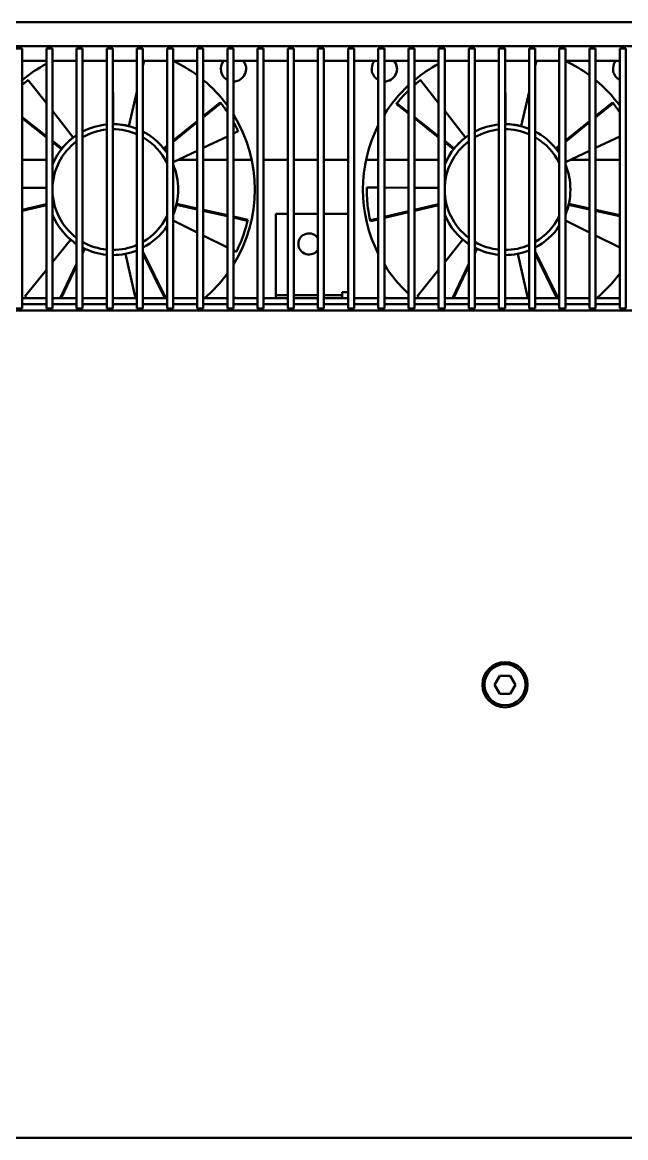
# Model space of a CAD drawing. Header units: millimetres. Extents: x 100 to 5488, y 100 to 4218.
# Drawn here: x 4578 to 4678, y 1914.2 to 2098.9 of the extents above; entities that cross this region are included whole.
import ezdxf

# ---------------------------------------------------------------- set-up
doc = ezdxf.new("R2010")
doc.units = ezdxf.units.MM
doc.header["$LTSCALE"] = 20
doc.layers.add('Visible (ANSI)', color=7, linetype='Continuous', lineweight=50)

msp = doc.modelspace()

# ---------------------------------------------------------------- linework, layer by layer
at = {"layer": 'Visible (ANSI)'}
for p, q in [((3932.002, 2098.881), (4884.002, 2098.881)), ((4883.702, 2094.931), (3932.302, 2094.931)), ((4578.002, 2094.562), (4577.002, 2094.562)), ((4578.002, 2094.562), (4578.002, 2094.556)), ((4578.002, 2094.556), (4578.002, 2088.969)), ((4582.002, 2094.556), (4582.002, 2094.562)), ((4583.002, 2094.562), (4582.002, 2094.562)), ((4582.002, 2088.969), (4582.002, 2094.556)), ((4583.002, 2094.562), (4583.002, 2094.556)), ((4583.002, 2094.556), (4583.002, 2088.969)), ((4587.002, 2094.556), (4587.002, 2094.562)), ((4588.002, 2094.562), (4587.002, 2094.562)), ((4587.002, 2088.969), (4587.002, 2094.556)), ((4588.002, 2094.562), (4588.002, 2094.556)), ((4588.002, 2094.556), (4588.002, 2088.969)), ((4592.002, 2094.556), (4592.002, 2094.562)), ((4593.002, 2094.562), (4592.002, 2094.562)), ((4592.002, 2088.969), (4592.002, 2094.556)), ((4593.002, 2094.562), (4593.002, 2094.556)), ((4593.002, 2094.556), (4593.002, 2088.969)), ((4597.002, 2094.556), (4597.002, 2094.562)), ((4598.002, 2094.562), (4597.002, 2094.562)), ((4597.002, 2088.969), (4597.002, 2094.556)), ((4598.002, 2094.562), (4598.002, 2094.556)), ((4598.002, 2094.556), (4598.002, 2088.969)), ((4602.002, 2094.556), (4602.002, 2094.562)), ((4603.002, 2094.562), (4602.002, 2094.562)), ((4602.002, 2088.969), (4602.002, 2094.556)), ((4603.002, 2094.562), (4603.002, 2094.556)), ((4603.002, 2094.556), (4603.002, 2088.969)), ((4607.002, 2094.556), (4607.002, 2094.562)), ((4608.002, 2094.562), (4607.002, 2094.562)), ((4607.002, 2088.969), (4607.002, 2094.556)), ((4608.002, 2094.562), (4608.002, 2094.556)), ((4608.002, 2094.556), (4608.002, 2088.969)), ((4612.002, 2094.556), (4612.002, 2094.562)), ((4613.002, 2094.562), (4612.002, 2094.562)), ((4612.002, 2088.969), (4612.002, 2094.556)), ((4613.002, 2094.562), (4613.002, 2094.556)), ((4613.002, 2094.556), (4613.002, 2088.969)), ((4617.002, 2094.556), (4617.002, 2094.562)), ((4618.002, 2094.562), (4617.002, 2094.562)), ((4617.002, 2088.969), (4617.002, 2094.556)), ((4618.002, 2094.562), (4618.002, 2094.556)), ((4618.002, 2094.556), (4618.002, 2088.969)), ((4622.002, 2094.556), (4622.002, 2094.562)), ((4623.002, 2094.562), (4622.002, 2094.562)), ((4622.002, 2088.969), (4622.002, 2094.556)), ((4623.002, 2094.562), (4623.002, 2094.556)), ((4623.002, 2094.556), (4623.002, 2088.969)), ((4627.002, 2094.556), (4627.002, 2094.562)), ((4628.002, 2094.562), (4627.002, 2094.562)), ((4627.002, 2088.969), (4627.002, 2094.556)), ((4628.002, 2094.562), (4628.002, 2094.556)), ((4628.002, 2094.556), (4628.002, 2088.969)), ((4632.002, 2094.556), (4632.002, 2094.562)), ((4633.002, 2094.562), (4632.002, 2094.562)), ((4632.002, 2088.969), (4632.002, 2094.556)), ((4633.002, 2094.562), (4633.002, 2094.556)), ((4633.002, 2094.556), (4633.002, 2088.969)), ((4637.002, 2094.556), (4637.002, 2094.562)), ((4638.002, 2094.562), (4637.002, 2094.562)), ((4637.002, 2088.969), (4637.002, 2094.556)), ((4638.002, 2094.562), (4638.002, 2094.556)), ((4638.002, 2094.556), (4638.002, 2088.969)), ((4642.002, 2094.556), (4642.002, 2094.562)), ((4643.002, 2094.562), (4642.002, 2094.562)), ((4642.002, 2088.969), (4642.002, 2094.556)), ((4643.002, 2094.562), (4643.002, 2094.556)), ((4643.002, 2094.556), (4643.002, 2088.969)), ((4647.002, 2094.556), (4647.002, 2094.562)), ((4648.002, 2094.562), (4647.002, 2094.562)), ((4647.002, 2088.969), (4647.002, 2094.556)), ((4648.002, 2094.562), (4648.002, 2094.556)), ((4648.002, 2094.556), (4648.002, 2088.969)), ((4652.002, 2094.556), (4652.002, 2094.562)), ((4653.002, 2094.562), (4652.002, 2094.562)), ((4652.002, 2088.969), (4652.002, 2094.556)), ((4653.002, 2094.562), (4653.002, 2094.556)), ((4653.002, 2094.556), (4653.002, 2088.969)), ((4657.002, 2094.556), (4657.002, 2094.562)), ((4658.002, 2094.562), (4657.002, 2094.562)), ((4657.002, 2088.969), (4657.002, 2094.556)), ((4658.002, 2094.562), (4658.002, 2094.556)), ((4658.002, 2094.556), (4658.002, 2088.969)), ((4662.002, 2094.556), (4662.002, 2094.562)), ((4663.002, 2094.562), (4662.002, 2094.562)), ((4662.002, 2088.969), (4662.002, 2094.556)), ((4663.002, 2094.562), (4663.002, 2094.556)), ((4663.002, 2094.556), (4663.002, 2088.969)), ((4667.002, 2094.556), (4667.002, 2094.562)), ((4668.002, 2094.562), (4667.002, 2094.562)), ((4667.002, 2088.969), (4667.002, 2094.556)), ((4668.002, 2094.562), (4668.002, 2094.556)), ((4668.002, 2094.556), (4668.002, 2088.969)), ((4672.002, 2094.556), (4672.002, 2094.562)), ((4673.002, 2094.562), (4672.002, 2094.562)), ((4672.002, 2088.969), (4672.002, 2094.556)), ((4673.002, 2094.562), (4673.002, 2094.556)), ((4673.002, 2094.556), (4673.002, 2088.969)), ((4677.002, 2094.556), (4677.002, 2094.562)), ((4678.002, 2094.562), (4677.002, 2094.562)), ((4677.002, 2088.969), (4677.002, 2094.556)), ((4678.002, 2094.562), (4678.002, 2094.556)), ((4678.002, 2094.556), (4678.002, 2088.969)), ((4578.002, 2092.486), (4582.002, 2092.486)), ((4583.002, 2092.486), (4587.002, 2092.486)), ((4588.002, 2092.486), (4592.002, 2092.486)), ((4593.002, 2092.486), (4597.002, 2092.486)), ((4593.083, 2082.015), (4593.008, 2092.486)), ((4598.199, 2092.486), (4598.002, 2091.646)), ((4598.002, 2092.486), (4602.002, 2092.486)), ((4603.002, 2092.486), (4607.002, 2092.486)), ((4608.002, 2092.486), (4612.002, 2092.486)), ((4613.002, 2092.486), (4617.002, 2092.486)), ((4618.002, 2092.486), (4622.002, 2092.486)), ((4623.002, 2092.486), (4627.002, 2092.486)), ((4628.002, 2092.486), (4632.002, 2092.486)), ((4633.002, 2092.486), (4637.002, 2092.486)), ((4638.002, 2092.486), (4642.002, 2092.486)), ((4643.002, 2092.486), (4647.002, 2092.486)), ((4648.002, 2092.486), (4652.002, 2092.486)), ((4653.002, 2092.486), (4657.002, 2092.486)), ((4658.002, 2092.486), (4662.002, 2092.486)), ((4658.083, 2082.015), (4658.008, 2092.486)), ((4663.199, 2092.486), (4663.002, 2091.646)), ((4663.002, 2092.486), (4667.002, 2092.486)), ((4668.002, 2092.486), (4672.002, 2092.486)), ((4673.002, 2092.486), (4677.002, 2092.486)), ((4578.002, 2051.716), (4578.002, 2088.969)), ((4578.748, 2089.126), (4578.757, 2089.133)), ((4578.749, 2089.126), (4578.757, 2089.133)), ((4578.982, 2089.31), (4582.002, 2085.477)), ((4582.002, 2088.969), (4582.002, 2051.716)), ((4583.002, 2051.716), (4583.002, 2088.969)), ((4587.002, 2088.969), (4587.002, 2051.716)), ((4588.002, 2051.716), (4588.002, 2088.969)), ((4592.002, 2088.969), (4592.002, 2051.716)), ((4593.002, 2051.716), (4593.002, 2088.969)), ((4597.002, 2088.969), (4597.002, 2051.716)), ((4598.002, 2051.716), (4598.002, 2088.969)), ((4602.002, 2088.969), (4602.002, 2051.716)), ((4603.002, 2051.716), (4603.002, 2088.969)), ((4607.002, 2088.969), (4607.002, 2051.716)), ((4608.002, 2051.716), (4608.002, 2088.969)), ((4612.002, 2088.969), (4612.002, 2051.716)), ((4613.002, 2051.716), (4613.002, 2088.969)), ((4617.002, 2088.969), (4617.002, 2051.716)), ((4618.002, 2051.716), (4618.002, 2088.969)), ((4622.002, 2088.969), (4622.002, 2051.716)), ((4623.002, 2051.716), (4623.002, 2088.969)), ((4627.002, 2088.969), (4627.002, 2051.716)), ((4628.002, 2051.716), (4628.002, 2088.969)), ((4632.002, 2088.969), (4632.002, 2051.716)), ((4633.002, 2051.716), (4633.002, 2088.969)), ((4637.002, 2088.969), (4637.002, 2051.716)), ((4638.002, 2051.716), (4638.002, 2088.969)), ((4642.002, 2088.969), (4642.002, 2051.716)), ((4643.002, 2051.716), (4643.002, 2088.969)), ((4643.748, 2089.126), (4643.757, 2089.133)), ((4643.749, 2089.126), (4643.757, 2089.133)), ((4643.982, 2089.31), (4647.002, 2085.477)), ((4647.002, 2088.969), (4647.002, 2051.716)), ((4648.002, 2051.716), (4648.002, 2088.969)), ((4652.002, 2088.969), (4652.002, 2051.716)), ((4653.002, 2051.716), (4653.002, 2088.969)), ((4657.002, 2088.969), (4657.002, 2051.716)), ((4658.002, 2051.716), (4658.002, 2088.969)), ((4662.002, 2088.969), (4662.002, 2051.716)), ((4663.002, 2051.716), (4663.002, 2088.969)), ((4667.002, 2088.969), (4667.002, 2051.716)), ((4668.002, 2051.716), (4668.002, 2088.969)), ((4672.002, 2088.969), (4672.002, 2051.716)), ((4673.002, 2051.716), (4673.002, 2088.969)), ((4677.002, 2088.969), (4677.002, 2051.716)), ((4678.002, 2051.716), (4678.002, 2088.969)), ((4597.002, 2087.37), (4595.672, 2081.682)), ((4662.002, 2087.37), (4660.672, 2081.682)), ((4610.809, 2085.606), (4608.002, 2083.333)), ((4608.002, 2083.129), (4610.909, 2085.483)), ((4610.909, 2085.483), (4610.809, 2085.606)), ((4640.088, 2085.473), (4639.99, 2085.349)), ((4639.99, 2085.349), (4642.002, 2083.766)), ((4642.002, 2083.968), (4640.088, 2085.473)), ((4675.809, 2085.606), (4673.002, 2083.333)), ((4673.002, 2083.129), (4675.909, 2085.483)), ((4675.909, 2085.483), (4675.809, 2085.606)), ((4583.002, 2084.208), (4586.461, 2079.819)), ((4648.002, 2084.208), (4651.461, 2079.819)), ((4582.002, 2080.035), (4578.002, 2083.181)), ((4578.002, 2082.98), (4582.002, 2079.833)), ((4593.002, 2082.014), (4593.083, 2082.015)), ((4607.002, 2082.523), (4603.002, 2079.282)), ((4603.002, 2079.078), (4607.002, 2082.319)), ((4647.002, 2080.035), (4643.002, 2083.181)), ((4643.002, 2082.98), (4647.002, 2079.833)), ((4658.002, 2082.014), (4658.083, 2082.015)), ((4672.002, 2082.523), (4668.002, 2079.282)), ((4668.002, 2079.078), (4672.002, 2082.319)), ((4612.002, 2079.987), (4608.002, 2078.085)), ((4613.787, 2080.836), (4613.002, 2080.463)), ((4613.659, 2081.106), (4613.665, 2081.095)), ((4613.66, 2081.104), (4613.665, 2081.095)), ((4677.002, 2079.987), (4673.002, 2078.085)), ((4584.586, 2078.003), (4583.002, 2079.248)), ((4583.002, 2079.047), (4584.488, 2077.878)), ((4584.488, 2077.878), (4584.586, 2078.003)), ((4602.002, 2078.472), (4601.42, 2078)), ((4601.42, 2078), (4601.52, 2077.877)), ((4601.52, 2077.877), (4602.002, 2078.268)), ((4649.586, 2078.003), (4648.002, 2079.248)), ((4648.002, 2079.047), (4649.488, 2077.878)), ((4649.488, 2077.878), (4649.586, 2078.003)), ((4667.002, 2078.472), (4666.42, 2078)), ((4666.42, 2078), (4666.52, 2077.877)), ((4666.52, 2077.877), (4667.002, 2078.268)), ((4578.002, 2076.102), (4582.002, 2076.102)), ((4583.002, 2076.102), (4583.351, 2076.102)), ((4607.002, 2077.609), (4603.002, 2075.706)), ((4603.834, 2076.102), (4607.002, 2076.102)), ((4608.002, 2076.102), (4612.002, 2076.102)), ((4613.002, 2076.102), (4616.024, 2076.102)), ((4618.002, 2076.102), (4622.002, 2076.102)), ((4623.002, 2076.102), (4627.002, 2076.102)), ((4628.002, 2076.102), (4632.002, 2076.102)), ((4634.981, 2076.102), (4637.002, 2076.102)), ((4638.002, 2076.102), (4642.002, 2076.102)), ((4643.002, 2076.102), (4647.002, 2076.102)), ((4648.002, 2076.102), (4648.351, 2076.102)), ((4672.002, 2077.609), (4668.002, 2075.706)), ((4668.834, 2076.102), (4672.002, 2076.102)), ((4673.002, 2076.102), (4677.002, 2076.102)), ((4578.002, 2071.484), (4582.002, 2071.459)), ((4635.085, 2071.237), (4635.085, 2071.248)), ((4635.085, 2071.236), (4635.085, 2071.247)), ((4635.087, 2071.534), (4637.002, 2071.522)), ((4638.002, 2071.516), (4642.002, 2071.49)), ((4643.002, 2071.484), (4647.002, 2071.459)), ((4582.002, 2068.761), (4578.002, 2067.822)), ((4603.575, 2068.82), (4603.541, 2068.665)), ((4603.541, 2068.665), (4607.002, 2067.892)), ((4607.002, 2068.054), (4603.575, 2068.82)), ((4647.002, 2068.761), (4643.002, 2067.822)), ((4668.575, 2068.82), (4668.541, 2068.665)), ((4668.541, 2068.665), (4672.002, 2067.892)), ((4672.002, 2068.054), (4668.575, 2068.82)), ((4578.002, 2067.659), (4582.002, 2068.598)), ((4612.002, 2066.938), (4608.002, 2067.831)), ((4608.002, 2067.669), (4612.002, 2066.776)), ((4620.002, 2067.181), (4620.002, 2054.181)), ((4620.002, 2067.181), (4622.002, 2067.181)), ((4623.002, 2067.181), (4627.002, 2067.181)), ((4628.002, 2067.181), (4632.002, 2067.181)), ((4642.002, 2067.587), (4638.002, 2066.648)), ((4638.002, 2066.485), (4642.002, 2067.425)), ((4643.002, 2067.659), (4647.002, 2068.598)), ((4677.002, 2066.938), (4673.002, 2067.831)), ((4673.002, 2067.669), (4677.002, 2066.776)), ((4607.002, 2064.071), (4603.002, 2066.036)), ((4615.368, 2066.186), (4613.002, 2066.715)), ((4613.002, 2066.552), (4615.334, 2066.032)), ((4615.334, 2066.032), (4615.368, 2066.186)), ((4637.002, 2066.413), (4635.656, 2066.097)), ((4635.656, 2066.097), (4635.692, 2065.943)), ((4635.692, 2065.943), (4637.002, 2066.251)), ((4672.002, 2064.071), (4668.002, 2066.036)), ((4612.002, 2061.615), (4608.002, 2063.58)), ((4677.002, 2061.615), (4673.002, 2063.58)), ((4583.002, 2059.147), (4586.028, 2062.888)), ((4588.215, 2061.462), (4588.002, 2061.014)), ((4588.002, 2060.645), (4588.358, 2061.394)), ((4588.358, 2061.394), (4588.215, 2061.462)), ((4648.002, 2059.147), (4651.028, 2062.888)), ((4653.215, 2061.462), (4653.002, 2061.014)), ((4653.002, 2060.645), (4653.358, 2061.394)), ((4653.358, 2061.394), (4653.215, 2061.462)), ((4596.759, 2053.181), (4595.132, 2060.559)), ((4601.786, 2053.181), (4598.002, 2060.935)), ((4598.002, 2060.574), (4601.61, 2053.181)), ((4613.48, 2060.889), (4613.002, 2061.124)), ((4613.611, 2061.156), (4613.606, 2061.146)), ((4613.612, 2061.157), (4613.607, 2061.146)), ((4661.759, 2053.181), (4660.132, 2060.559)), ((4666.786, 2053.181), (4663.002, 2060.935)), ((4663.002, 2060.574), (4666.61, 2053.181)), ((4578.43, 2053.493), (4582.002, 2057.91)), ((4587.002, 2058.907), (4584.285, 2053.181)), ((4584.46, 2053.181), (4587.002, 2058.538)), ((4643.43, 2053.493), (4647.002, 2057.91)), ((4652.002, 2058.907), (4649.285, 2053.181)), ((4649.46, 2053.181), (4652.002, 2058.538)), ((4620.002, 2054.181), (4620.002, 2053.681)), ((4631.002, 2054.181), (4631.002, 2053.681)), ((4631.002, 2054.181), (4632.002, 2054.181)), ((4578.002, 2053.181), (4582.002, 2053.181)), ((4578.002, 2052.181), (4582.002, 2052.181)), ((4578.661, 2053.305), (4578.652, 2053.312)), ((4578.662, 2053.305), (4578.653, 2053.312)), ((4583.002, 2053.181), (4587.002, 2053.181)), ((4583.002, 2052.181), (4587.002, 2052.181)), ((4588.002, 2053.181), (4592.002, 2053.181)), ((4588.002, 2052.181), (4592.002, 2052.181)), ((4593.002, 2053.181), (4597.002, 2053.181)), ((4593.002, 2052.181), (4597.002, 2052.181)), ((4598.002, 2053.181), (4602.002, 2053.181)), ((4598.002, 2052.181), (4602.002, 2052.181)), ((4603.002, 2053.181), (4607.002, 2053.181)), ((4603.002, 2052.181), (4607.002, 2052.181)), ((4608.002, 2053.181), (4612.002, 2053.181)), ((4608.002, 2052.181), (4612.002, 2052.181)), ((4613.002, 2053.181), (4617.002, 2053.181)), ((4613.002, 2052.181), (4617.002, 2052.181)), ((4618.002, 2053.181), (4622.002, 2053.181)), ((4618.002, 2052.181), (4622.002, 2052.181)), ((4620.002, 2053.681), (4620.002, 2053.181)), ((4620.002, 2053.681), (4622.002, 2053.681)), ((4623.002, 2053.681), (4627.002, 2053.681)), ((4623.002, 2053.181), (4627.002, 2053.181)), ((4623.002, 2052.181), (4627.002, 2052.181)), ((4628.002, 2053.681), (4631.002, 2053.681)), ((4628.002, 2053.181), (4632.002, 2053.181)), ((4628.002, 2052.181), (4632.002, 2052.181)), ((4631.002, 2053.681), (4631.002, 2053.181)), ((4633.002, 2053.181), (4637.002, 2053.181)), ((4633.002, 2052.181), (4637.002, 2052.181)), ((4638.002, 2053.181), (4642.002, 2053.181)), ((4638.002, 2052.181), (4642.002, 2052.181)), ((4643.002, 2053.181), (4647.002, 2053.181)), ((4643.002, 2052.181), (4647.002, 2052.181)), ((4643.661, 2053.305), (4643.652, 2053.312)), ((4643.662, 2053.305), (4643.653, 2053.312)), ((4648.002, 2053.181), (4652.002, 2053.181)), ((4648.002, 2052.181), (4652.002, 2052.181)), ((4653.002, 2053.181), (4657.002, 2053.181)), ((4653.002, 2052.181), (4657.002, 2052.181)), ((4658.002, 2053.181), (4662.002, 2053.181)), ((4658.002, 2052.181), (4662.002, 2052.181)), ((4663.002, 2053.181), (4667.002, 2053.181)), ((4663.002, 2052.181), (4667.002, 2052.181)), ((4668.002, 2053.181), (4672.002, 2053.181)), ((4668.002, 2052.181), (4672.002, 2052.181)), ((4673.002, 2053.181), (4677.002, 2053.181)), ((4673.002, 2052.181), (4677.002, 2052.181)), ((4736.656, 2051.181), (4574.349, 2051.181)), ((4578.002, 2051.481), (4577.002, 2051.481)), ((4578.002, 2051.716), (4578.002, 2051.481)), ((4582.002, 2051.481), (4582.002, 2051.716)), ((4583.002, 2051.481), (4582.002, 2051.481)), ((4583.002, 2051.716), (4583.002, 2051.481)), ((4587.002, 2051.481), (4587.002, 2051.716)), ((4588.002, 2051.481), (4587.002, 2051.481)), ((4588.002, 2051.716), (4588.002, 2051.481)), ((4592.002, 2051.481), (4592.002, 2051.716)), ((4593.002, 2051.481), (4592.002, 2051.481)), ((4593.002, 2051.716), (4593.002, 2051.481)), ((4597.002, 2051.481), (4597.002, 2051.716)), ((4598.002, 2051.481), (4597.002, 2051.481)), ((4598.002, 2051.716), (4598.002, 2051.481)), ((4602.002, 2051.481), (4602.002, 2051.716)), ((4603.002, 2051.481), (4602.002, 2051.481)), ((4603.002, 2051.716), (4603.002, 2051.481)), ((4607.002, 2051.481), (4607.002, 2051.716)), ((4608.002, 2051.481), (4607.002, 2051.481)), ((4608.002, 2051.716), (4608.002, 2051.481)), ((4612.002, 2051.481), (4612.002, 2051.716)), ((4613.002, 2051.481), (4612.002, 2051.481)), ((4613.002, 2051.716), (4613.002, 2051.481)), ((4617.002, 2051.481), (4617.002, 2051.716)), ((4618.002, 2051.481), (4617.002, 2051.481)), ((4618.002, 2051.716), (4618.002, 2051.481)), ((4622.002, 2051.481), (4622.002, 2051.716)), ((4623.002, 2051.481), (4622.002, 2051.481)), ((4623.002, 2051.716), (4623.002, 2051.481)), ((4627.002, 2051.481), (4627.002, 2051.716)), ((4628.002, 2051.481), (4627.002, 2051.481)), ((4628.002, 2051.716), (4628.002, 2051.481)), ((4632.002, 2051.481), (4632.002, 2051.716)), ((4633.002, 2051.481), (4632.002, 2051.481)), ((4633.002, 2051.716), (4633.002, 2051.481)), ((4637.002, 2051.481), (4637.002, 2051.716)), ((4638.002, 2051.481), (4637.002, 2051.481)), ((4638.002, 2051.716), (4638.002, 2051.481)), ((4642.002, 2051.481), (4642.002, 2051.716)), ((4643.002, 2051.481), (4642.002, 2051.481)), ((4643.002, 2051.716), (4643.002, 2051.481)), ((4647.002, 2051.481), (4647.002, 2051.716)), ((4648.002, 2051.481), (4647.002, 2051.481)), ((4648.002, 2051.716), (4648.002, 2051.481)), ((4652.002, 2051.481), (4652.002, 2051.716)), ((4653.002, 2051.481), (4652.002, 2051.481)), ((4653.002, 2051.716), (4653.002, 2051.481)), ((4657.002, 2051.481), (4657.002, 2051.716)), ((4658.002, 2051.481), (4657.002, 2051.481)), ((4658.002, 2051.716), (4658.002, 2051.481)), ((4662.002, 2051.481), (4662.002, 2051.716)), ((4663.002, 2051.481), (4662.002, 2051.481)), ((4663.002, 2051.716), (4663.002, 2051.481)), ((4667.002, 2051.481), (4667.002, 2051.716)), ((4668.002, 2051.481), (4667.002, 2051.481)), ((4668.002, 2051.716), (4668.002, 2051.481)), ((4672.002, 2051.481), (4672.002, 2051.716)), ((4673.002, 2051.481), (4672.002, 2051.481)), ((4673.002, 2051.716), (4673.002, 2051.481)), ((4677.002, 2051.481), (4677.002, 2051.716)), ((4678.002, 2051.481), (4677.002, 2051.481)), ((4678.002, 2051.716), (4678.002, 2051.481)), ((4657.136, 1990.681), (4656.27, 1989.181)), ((4657.136, 1990.681), (4658.869, 1990.681)), ((4659.735, 1989.181), (4658.869, 1990.681)), ((4656.27, 1989.181), (4657.136, 1987.681)), ((4658.869, 1987.681), (4657.136, 1987.681)), ((4658.869, 1987.681), (4659.735, 1989.181)), ((4884.002, 1914.181), (3932.002, 1914.181))]:
    msp.add_line(p, q, dxfattribs=at)
for radius in [3.75, 3.4]:
    msp.add_circle((4658.002, 1989.181), radius, dxfattribs=at)
for centre, radius, start, end in [((4593.002, 2071.181), 23.542, 117.85637, 129.58098), ((4593.002, 2071.181), 23.542, 53.50945, 64.82366), ((4613.002, 2091.181), 2.1, 141.56992, 241.56311), ((4613.002, 2091.181), 2.1, 270, 38.43008), ((4638.002, 2091.181), 2.1, 141.56992, 241.56311), ((4638.002, 2091.181), 2.1, 270, 38.43008), ((4658.002, 2071.181), 23.542, 117.85637, 129.58098), ((4658.002, 2071.181), 23.542, 53.50945, 64.82366), ((4678.002, 2091.181), 2.1, 141.56992, 241.56311), ((4593.002, 2071.181), 23.542, 36.18842, 50.41902), ((4658.002, 2071.181), 23.542, 36.18842, 50.41902), ((4658.002, 2071.181), 23.542, 132.81599, 148.16358), ((4593.002, 2071.181), 23.542, 328.16358, 31.83642), ((4593.002, 2071.181), 10.833, 95.29638, 117.48643), ((4593.002, 2071.181), 10.833, 68.33182, 90), ((4658.002, 2071.181), 23.542, 153.13014, 206.86986), ((4658.002, 2071.181), 10.833, 95.29638, 117.48643), ((4658.002, 2071.181), 10.833, 68.33182, 90), ((4593.002, 2071.181), 10.833, 123.63128, 157.38014), ((4593.002, 2071.181), 10, 95.73917, 120), ((4593.002, 2071.181), 10, 66.42182, 90), ((4593.002, 2071.181), 10.833, 39.01182, 62.51357), ((4593.002, 2071.181), 10, 25.84193, 60), ((4658.002, 2071.181), 10.833, 123.63128, 157.38014), ((4658.002, 2071.181), 10, 95.73917, 120), ((4658.002, 2071.181), 10, 66.42182, 90), ((4658.002, 2071.181), 10.833, 39.01182, 62.51357), ((4658.002, 2071.181), 10, 25.84193, 60), ((4593.002, 2071.181), 10, 126.8699, 233.1301), ((4658.002, 2071.181), 10, 126.8699, 233.1301), ((4593.002, 2071.181), 10.833, 33.82216, 37.56756), ((4658.002, 2071.181), 10.833, 33.82216, 37.56756), ((4593.002, 2071.181), 10.833, 337.38014, 22.61986), ((4658.002, 2071.181), 10.833, 337.38014, 22.61986), ((4593.002, 2071.181), 10.833, 202.61986, 236.36872), ((4593.002, 2071.181), 10, 300, 334.15807), ((4658.002, 2071.181), 10.833, 202.61986, 236.36872), ((4658.002, 2071.181), 10, 300, 334.15807), ((4593.002, 2071.181), 10.833, 297.48643, 326.17784), ((4658.002, 2071.181), 10.833, 297.48643, 326.17784), ((4625.502, 2062.181), 1.75, 31.00272, 328.99728), ((4593.002, 2071.181), 10, 240, 264.26083), ((4593.002, 2071.181), 10.833, 242.51357, 264.70362), ((4593.002, 2071.181), 10, 270, 293.57818), ((4658.002, 2071.181), 10, 240, 264.26083), ((4658.002, 2071.181), 10.833, 242.51357, 264.70362), ((4658.002, 2071.181), 10, 270, 293.57818), ((4593.002, 2071.181), 10.833, 270, 291.66818), ((4658.002, 2071.181), 10.833, 270, 291.66818), ((4658.002, 2071.181), 23.542, 211.83642, 227.18401), ((4593.002, 2071.181), 23.542, 310.12842, 323.81158), ((4658.002, 2071.181), 23.542, 310.12842, 323.81158), ((4613.002, 2051.181), 2.1, 72.24721, 90), ((4638.002, 2051.181), 2.1, 72.24721, 90)]:
    msp.add_arc(centre, radius, start, end, dxfattribs=at)
for points, knots in [([(4578.003, 2088.507), (4578.113, 2088.603), (4578.219, 2088.693), (4578.64, 2089.044), (4578.801, 2089.168), (4578.948, 2089.283), (4578.982, 2089.31), (4578.982, 2089.31)], [-0.5323172, -0.5323172, -0.5323172, -0.5323172, -0.47794451, -0.47794451, -0.30056726, -0.30056726, -0.16478553, -0.16478553, -0.16478553, -0.16478553]), ([(4643.003, 2088.507), (4643.113, 2088.603), (4643.219, 2088.693), (4643.64, 2089.044), (4643.801, 2089.168), (4643.948, 2089.283), (4643.982, 2089.31), (4643.982, 2089.31)], [-0.5323172, -0.5323172, -0.5323172, -0.5323172, -0.47794451, -0.47794451, -0.30056726, -0.30056726, -0.16478553, -0.16478553, -0.16478553, -0.16478553]), ([(4640.088, 2085.473), (4640.78, 2086.34), (4641.421, 2087.019), (4641.979, 2087.566), (4641.991, 2087.577), (4642.002, 2087.588)], [-0.94679546, -0.94679546, -0.94679546, -0.94679546, -0.69262529, -0.69262529, -0.68726312, -0.68726312, -0.68726312, -0.68726312]), ([(4593.083, 2082.015), (4594.061, 2082.008), (4594.878, 2081.862), (4595.497, 2081.726), (4595.644, 2081.689), (4595.672, 2081.682), (4595.673, 2081.682), (4595.672, 2081.682)], [0.000001, 0.000001, 0.000001, 0.000001, 0.45138784, 0.45138784, 0.63060351, 0.63060351, 0.65159155, 0.65159155, 0.65159155, 0.65159155]), ([(4594.901, 2081.847), (4594.901, 2081.847), (4594.901, 2081.847), (4594.901, 2081.847), (4594.901, 2081.847), (4594.901, 2081.847), (4594.9, 2081.847), (4594.9, 2081.847), (4594.9, 2081.847), (4594.897, 2081.847), (4594.894, 2081.848), (4594.86, 2081.854), (4594.828, 2081.859), (4594.737, 2081.874), (4594.679, 2081.884), (4594.613, 2081.894)], [0, 0, 0, 0, 0.000021658, 0.000021658, 0.000064974, 0.000064974, 0.000151607, 0.000151607, 0.000324872, 0.000324872, 0.002477651, 0.002477651, 0.025444006, 0.025444006, 0.065753445, 0.065753445, 0.065753445, 0.065753445]), ([(4595.465, 2081.731), (4595.465, 2081.731), (4595.465, 2081.731), (4595.488, 2081.725), (4595.425, 2081.742), (4595.225, 2081.784)], [-0.20722124, -0.20722124, -0.20722124, -0.20722124, -0.20592978, -0.20592978, -0.000001, -0.000001, -0.000001, -0.000001]), ([(4595.47, 2081.729), (4595.47, 2081.729), (4595.469, 2081.73), (4595.46, 2081.732), (4595.44, 2081.736), (4595.407, 2081.744), (4595.401, 2081.745), (4595.393, 2081.747), (4595.39, 2081.748), (4595.388, 2081.748), (4595.387, 2081.748), (4595.387, 2081.749), (4595.387, 2081.749), (4595.387, 2081.749)], [0.011185484, 0.011185484, 0.011185484, 0.011185484, 0.020935304, 0.020935304, 0.057571047, 0.057571047, 0.066690136, 0.066690136, 0.070109678, 0.070109678, 0.070750841, 0.070750841, 0.070780896, 0.070780896, 0.070780896, 0.070780896]), ([(4595.672, 2081.682), (4595.648, 2081.688), (4595.623, 2081.694), (4595.588, 2081.702), (4595.575, 2081.705), (4595.554, 2081.71), (4595.544, 2081.712), (4595.527, 2081.716), (4595.52, 2081.718), (4595.502, 2081.722), (4595.492, 2081.724), (4595.476, 2081.728), (4595.469, 2081.73), (4595.46, 2081.732), (4595.457, 2081.732), (4595.454, 2081.733), (4595.454, 2081.733), (4595.454, 2081.733), (4595.454, 2081.733), (4595.453, 2081.733), (4595.453, 2081.733), (4595.453, 2081.733)], [0, 0, 0, 0, 0.007706798, 0.007706798, 0.012223609, 0.012223609, 0.017125714, 0.017125714, 0.0226313, 0.0226313, 0.033575368, 0.033575368, 0.041769648, 0.041769648, 0.044842497, 0.044842497, 0.045130576, 0.045130576, 0.045346635, 0.045346635, 0.045358599, 0.045358599, 0.045358599, 0.045358599]), ([(4613.003, 2082.371), (4613.282, 2081.872), (4613.441, 2081.551), (4613.657, 2081.113), (4613.73, 2080.957), (4613.78, 2080.852), (4613.787, 2080.836), (4613.787, 2080.836)], [-0.73509512, -0.73509512, -0.73509512, -0.73509512, -0.51533377, -0.51533377, -0.28246317, -0.28246317, -0.1835826, -0.1835826, -0.1835826, -0.1835826]), ([(4658.083, 2082.015), (4659.061, 2082.008), (4659.878, 2081.862), (4660.497, 2081.726), (4660.644, 2081.689), (4660.672, 2081.682), (4660.673, 2081.682), (4660.672, 2081.682)], [0.000001, 0.000001, 0.000001, 0.000001, 0.45138784, 0.45138784, 0.63060351, 0.63060351, 0.65159155, 0.65159155, 0.65159155, 0.65159155]), ([(4659.901, 2081.847), (4659.901, 2081.847), (4659.901, 2081.847), (4659.901, 2081.847), (4659.901, 2081.847), (4659.901, 2081.847), (4659.9, 2081.847), (4659.9, 2081.847), (4659.9, 2081.847), (4659.897, 2081.847), (4659.894, 2081.848), (4659.86, 2081.854), (4659.828, 2081.859), (4659.737, 2081.874), (4659.679, 2081.884), (4659.613, 2081.894)], [0, 0, 0, 0, 0.000021658, 0.000021658, 0.000064974, 0.000064974, 0.000151607, 0.000151607, 0.000324872, 0.000324872, 0.002477651, 0.002477651, 0.025444006, 0.025444006, 0.065753445, 0.065753445, 0.065753445, 0.065753445]), ([(4660.465, 2081.731), (4660.465, 2081.731), (4660.465, 2081.731), (4660.488, 2081.725), (4660.425, 2081.742), (4660.225, 2081.784)], [-0.20722124, -0.20722124, -0.20722124, -0.20722124, -0.20592978, -0.20592978, -0.000001, -0.000001, -0.000001, -0.000001]), ([(4660.47, 2081.729), (4660.47, 2081.729), (4660.469, 2081.73), (4660.46, 2081.732), (4660.44, 2081.736), (4660.407, 2081.744), (4660.401, 2081.745), (4660.393, 2081.747), (4660.39, 2081.748), (4660.388, 2081.748), (4660.387, 2081.748), (4660.387, 2081.749), (4660.387, 2081.749), (4660.387, 2081.749)], [0.011185484, 0.011185484, 0.011185484, 0.011185484, 0.020935304, 0.020935304, 0.057571047, 0.057571047, 0.066690136, 0.066690136, 0.070109678, 0.070109678, 0.070750841, 0.070750841, 0.070780896, 0.070780896, 0.070780896, 0.070780896]), ([(4660.672, 2081.682), (4660.648, 2081.688), (4660.623, 2081.694), (4660.588, 2081.702), (4660.575, 2081.705), (4660.554, 2081.71), (4660.544, 2081.712), (4660.527, 2081.716), (4660.52, 2081.718), (4660.502, 2081.722), (4660.492, 2081.724), (4660.476, 2081.728), (4660.469, 2081.73), (4660.46, 2081.732), (4660.457, 2081.732), (4660.454, 2081.733), (4660.454, 2081.733), (4660.454, 2081.733), (4660.454, 2081.733), (4660.453, 2081.733), (4660.453, 2081.733), (4660.453, 2081.733)], [0, 0, 0, 0, 0.007706798, 0.007706798, 0.012223609, 0.012223609, 0.017125714, 0.017125714, 0.0226313, 0.0226313, 0.033575368, 0.033575368, 0.041769648, 0.041769648, 0.044842497, 0.044842497, 0.045130576, 0.045130576, 0.045346635, 0.045346635, 0.045358599, 0.045358599, 0.045358599, 0.045358599]), ([(4584.586, 2078.003), (4584.933, 2078.432), (4585.29, 2078.803), (4585.916, 2079.388), (4586.137, 2079.565), (4586.364, 2079.745), (4586.461, 2079.819), (4586.461, 2079.819), (4586.461, 2079.819), (4586.461, 2079.819)], [0.000001, 0.000001, 0.000001, 0.000001, 0.25482891, 0.25482891, 0.50678915, 0.50678915, 0.67512864, 0.67512864, 0.67891933, 0.67891933, 0.67891933, 0.67891933]), ([(4586.461, 2079.819), (4586.441, 2079.803), (4586.421, 2079.788), (4586.393, 2079.765), (4586.383, 2079.757), (4586.365, 2079.743), (4586.358, 2079.737), (4586.344, 2079.727), (4586.339, 2079.722), (4586.324, 2079.711), (4586.316, 2079.704), (4586.303, 2079.694), (4586.297, 2079.69), (4586.29, 2079.684), (4586.288, 2079.682), (4586.285, 2079.68), (4586.285, 2079.68), (4586.285, 2079.68), (4586.285, 2079.68), (4586.285, 2079.68), (4586.285, 2079.68), (4586.285, 2079.68)], [0, 0, 0, 0, 0.007706797, 0.007706797, 0.012223609, 0.012223609, 0.017125714, 0.017125714, 0.022631299, 0.022631299, 0.033575367, 0.033575367, 0.041769647, 0.041769647, 0.044842495, 0.044842495, 0.045130574, 0.045130574, 0.045346633, 0.045346633, 0.045358597, 0.045358597, 0.045358597, 0.045358597]), ([(4649.586, 2078.003), (4649.933, 2078.432), (4650.29, 2078.803), (4650.916, 2079.388), (4651.137, 2079.565), (4651.364, 2079.745), (4651.461, 2079.819), (4651.461, 2079.819), (4651.461, 2079.819), (4651.461, 2079.819)], [0.000001, 0.000001, 0.000001, 0.000001, 0.25482891, 0.25482891, 0.50678915, 0.50678915, 0.67512864, 0.67512864, 0.67891933, 0.67891933, 0.67891933, 0.67891933]), ([(4651.461, 2079.819), (4651.441, 2079.803), (4651.421, 2079.788), (4651.393, 2079.765), (4651.383, 2079.757), (4651.365, 2079.743), (4651.358, 2079.737), (4651.344, 2079.727), (4651.339, 2079.722), (4651.324, 2079.711), (4651.316, 2079.704), (4651.303, 2079.694), (4651.297, 2079.69), (4651.29, 2079.684), (4651.288, 2079.682), (4651.285, 2079.68), (4651.285, 2079.68), (4651.285, 2079.68), (4651.285, 2079.68), (4651.285, 2079.68), (4651.285, 2079.68), (4651.285, 2079.68)], [0, 0, 0, 0, 0.007706797, 0.007706797, 0.012223609, 0.012223609, 0.017125714, 0.017125714, 0.022631299, 0.022631299, 0.033575367, 0.033575367, 0.041769647, 0.041769647, 0.044842495, 0.044842495, 0.045130574, 0.045130574, 0.045346633, 0.045346633, 0.045358597, 0.045358597, 0.045358597, 0.045358597]), ([(4586.285, 2079.68), (4586.289, 2079.683), (4586.297, 2079.689), (4586.298, 2079.69), (4586.298, 2079.69), (4586.298, 2079.69)], [0, 0, 0, 0, 0.073079111, 0.073079111, 0.074042246, 0.074042246, 0.074042246, 0.074042246]), ([(4601.59, 2077.786), (4601.562, 2077.822), (4601.535, 2077.857), (4601.478, 2077.928), (4601.449, 2077.964), (4601.42, 2078)], [-0.027260923, -0.027260923, -0.027260923, -0.027260923, -0.013841096, -0.013841096, -0.000001, -0.000001, -0.000001, -0.000001]), ([(4601.52, 2077.877), (4601.532, 2077.862), (4601.543, 2077.847), (4601.567, 2077.817), (4601.578, 2077.802), (4601.59, 2077.786)], [0.000009544, 0.000009544, 0.000009544, 0.000009544, 0.008790095, 0.008790095, 0.017727069, 0.017727069, 0.017727069, 0.017727069]), ([(4651.285, 2079.68), (4651.289, 2079.683), (4651.297, 2079.689), (4651.298, 2079.69), (4651.298, 2079.69), (4651.298, 2079.69)], [0, 0, 0, 0, 0.073079111, 0.073079111, 0.074042246, 0.074042246, 0.074042246, 0.074042246]), ([(4666.59, 2077.786), (4666.562, 2077.822), (4666.535, 2077.857), (4666.478, 2077.928), (4666.449, 2077.964), (4666.42, 2078)], [-0.027260923, -0.027260923, -0.027260923, -0.027260923, -0.013841096, -0.013841096, -0.000001, -0.000001, -0.000001, -0.000001]), ([(4666.52, 2077.877), (4666.532, 2077.862), (4666.543, 2077.847), (4666.567, 2077.817), (4666.578, 2077.802), (4666.59, 2077.786)], [0.000009544, 0.000009544, 0.000009544, 0.000009544, 0.008790095, 0.008790095, 0.017727069, 0.017727069, 0.017727069, 0.017727069]), ([(4635.656, 2066.097), (4635.414, 2067.163), (4635.284, 2068.072), (4635.141, 2069.462), (4635.104, 2070.122), (4635.081, 2071.089), (4635.085, 2071.292), (4635.087, 2071.486), (4635.087, 2071.534), (4635.087, 2071.534)], [-0.87486875, -0.87486875, -0.87486875, -0.87486875, -0.65677022, -0.65677022, -0.47108116, -0.47108116, -0.30449323, -0.30449323, -0.16328022, -0.16328022, -0.16328022, -0.16328022]), ([(4603.541, 2068.665), (4603.413, 2068.128), (4603.251, 2067.639), (4603.062, 2067.156), (4603.032, 2067.08), (4603.003, 2067.01)], [0.000001, 0.000001, 0.000001, 0.000001, 0.25497143, 0.25497143, 0.30686024, 0.30686024, 0.30686024, 0.30686024]), ([(4668.541, 2068.665), (4668.413, 2068.128), (4668.251, 2067.639), (4668.062, 2067.156), (4668.032, 2067.08), (4668.003, 2067.01)], [0.000001, 0.000001, 0.000001, 0.000001, 0.25497143, 0.25497143, 0.30686024, 0.30686024, 0.30686024, 0.30686024]), ([(4615.334, 2066.032), (4615.086, 2064.958), (4614.804, 2064.076), (4614.325, 2062.755), (4614.069, 2062.142), (4613.668, 2061.262), (4613.58, 2061.093), (4613.5, 2060.93), (4613.48, 2060.889), (4613.48, 2060.889)], [-0.84200199, -0.84200199, -0.84200199, -0.84200199, -0.63531392, -0.63531392, -0.46010232, -0.46010232, -0.30242327, -0.30242327, -0.16409281, -0.16409281, -0.16409281, -0.16409281]), ([(4587.002, 2062.159), (4586.975, 2062.177), (4586.948, 2062.195), (4586.569, 2062.452), (4586.348, 2062.629), (4586.121, 2062.81), (4586.028, 2062.888), (4586.028, 2062.888), (4586.028, 2062.888), (4586.028, 2062.888)], [0.2360128, 0.2360128, 0.2360128, 0.2360128, 0.25486098, 0.25486098, 0.50685666, 0.50685666, 0.67513336, 0.67513336, 0.67889837, 0.67889837, 0.67889837, 0.67889837]), ([(4586.028, 2062.888), (4586.048, 2062.872), (4586.068, 2062.856), (4586.096, 2062.834), (4586.106, 2062.826), (4586.123, 2062.812), (4586.131, 2062.805), (4586.144, 2062.795), (4586.15, 2062.79), (4586.164, 2062.778), (4586.172, 2062.772), (4586.185, 2062.762), (4586.19, 2062.757), (4586.198, 2062.751), (4586.2, 2062.749), (4586.202, 2062.748), (4586.203, 2062.747), (4586.203, 2062.747), (4586.203, 2062.747), (4586.203, 2062.747), (4586.203, 2062.747), (4586.203, 2062.747)], [0, 0, 0, 0, 0.007706797, 0.007706797, 0.012223609, 0.012223609, 0.017125714, 0.017125714, 0.022631299, 0.022631299, 0.033575367, 0.033575367, 0.041769647, 0.041769647, 0.044842495, 0.044842495, 0.045130574, 0.045130574, 0.045346633, 0.045346633, 0.045358597, 0.045358597, 0.045358597, 0.045358597]), ([(4586.203, 2062.747), (4586.199, 2062.751), (4586.191, 2062.757), (4586.19, 2062.758), (4586.19, 2062.758), (4586.19, 2062.758)], [0, 0, 0, 0, 0.073079111, 0.073079111, 0.074042245, 0.074042245, 0.074042245, 0.074042245]), ([(4652.002, 2062.159), (4651.975, 2062.177), (4651.948, 2062.195), (4651.569, 2062.452), (4651.348, 2062.629), (4651.121, 2062.81), (4651.028, 2062.888), (4651.028, 2062.888), (4651.028, 2062.888), (4651.028, 2062.888)], [0.2360128, 0.2360128, 0.2360128, 0.2360128, 0.25486098, 0.25486098, 0.50685666, 0.50685666, 0.67513336, 0.67513336, 0.67889837, 0.67889837, 0.67889837, 0.67889837]), ([(4651.028, 2062.888), (4651.048, 2062.872), (4651.068, 2062.856), (4651.096, 2062.834), (4651.106, 2062.826), (4651.123, 2062.812), (4651.131, 2062.805), (4651.144, 2062.795), (4651.15, 2062.79), (4651.164, 2062.778), (4651.172, 2062.772), (4651.185, 2062.762), (4651.19, 2062.757), (4651.198, 2062.751), (4651.2, 2062.749), (4651.202, 2062.748), (4651.203, 2062.747), (4651.203, 2062.747), (4651.203, 2062.747), (4651.203, 2062.747), (4651.203, 2062.747), (4651.203, 2062.747)], [0, 0, 0, 0, 0.007706797, 0.007706797, 0.012223609, 0.012223609, 0.017125714, 0.017125714, 0.022631299, 0.022631299, 0.033575367, 0.033575367, 0.041769647, 0.041769647, 0.044842495, 0.044842495, 0.045130574, 0.045130574, 0.045346633, 0.045346633, 0.045358597, 0.045358597, 0.045358597, 0.045358597]), ([(4651.203, 2062.747), (4651.199, 2062.751), (4651.191, 2062.757), (4651.19, 2062.758), (4651.19, 2062.758), (4651.19, 2062.758)], [0, 0, 0, 0, 0.073079111, 0.073079111, 0.074042245, 0.074042245, 0.074042245, 0.074042245]), ([(4578.817, 2053.18), (4578.665, 2053.3), (4578.58, 2053.37), (4578.464, 2053.465), (4578.43, 2053.493), (4578.43, 2053.493)], [-0.41334226, -0.41334226, -0.41334226, -0.41334226, -0.30104984, -0.30104984, -0.16460842, -0.16460842, -0.16460842, -0.16460842]), ([(4643.817, 2053.18), (4643.665, 2053.3), (4643.58, 2053.37), (4643.464, 2053.465), (4643.43, 2053.493), (4643.43, 2053.493)], [-0.41334226, -0.41334226, -0.41334226, -0.41334226, -0.30104984, -0.30104984, -0.16460842, -0.16460842, -0.16460842, -0.16460842])]:
    msp.add_open_spline(points, degree=3, knots=knots, dxfattribs=at)
for points in [[(4578.757, 2089.133), (4578.757, 2089.133), (4578.757, 2089.133), (4578.757, 2089.133)], [(4643.757, 2089.133), (4643.757, 2089.133), (4643.757, 2089.133), (4643.757, 2089.133)], [(4610.909, 2085.483), (4611.325, 2084.962), (4611.688, 2084.461), (4612.003, 2083.995)], [(4675.909, 2085.483), (4676.325, 2084.962), (4676.688, 2084.461), (4677.003, 2083.995)], [(4593.418, 2082.006), (4593.284, 2082.011), (4593.146, 2082.014), (4593.002, 2082.014)], [(4593.419, 2082.006), (4593.581, 2081.999), (4593.736, 2081.989), (4593.884, 2081.977)], [(4595.453, 2081.733), (4595.446, 2081.735), (4595.439, 2081.737), (4595.431, 2081.738)], [(4658.418, 2082.006), (4658.284, 2082.011), (4658.146, 2082.014), (4658.002, 2082.014)], [(4658.419, 2082.006), (4658.581, 2081.999), (4658.736, 2081.989), (4658.884, 2081.977)], [(4660.453, 2081.733), (4660.446, 2081.735), (4660.439, 2081.737), (4660.431, 2081.738)], [(4613.665, 2081.095), (4613.665, 2081.095), (4613.665, 2081.095), (4613.665, 2081.095)], [(4584.488, 2077.878), (4584.697, 2078.144), (4584.909, 2078.388), (4585.114, 2078.606)], [(4585.851, 2079.319), (4585.928, 2079.387), (4585.994, 2079.443), (4586.05, 2079.489)], [(4586.298, 2079.69), (4586.298, 2079.69), (4586.289, 2079.684), (4586.268, 2079.667)], [(4649.488, 2077.878), (4649.697, 2078.144), (4649.909, 2078.388), (4650.114, 2078.606)], [(4650.851, 2079.319), (4650.928, 2079.387), (4650.994, 2079.443), (4651.05, 2079.489)], [(4651.298, 2079.69), (4651.298, 2079.69), (4651.289, 2079.684), (4651.268, 2079.667)], [(4635.085, 2071.248), (4635.085, 2071.248), (4635.085, 2071.248), (4635.085, 2071.247)], [(4603.575, 2068.82), (4603.502, 2068.49), (4603.415, 2068.178), (4603.325, 2067.893)], [(4668.575, 2068.82), (4668.502, 2068.49), (4668.415, 2068.178), (4668.325, 2067.893)], [(4586.19, 2062.757), (4586.19, 2062.757), (4586.198, 2062.751), (4586.219, 2062.734)], [(4586.651, 2062.404), (4586.568, 2062.464), (4586.498, 2062.516), (4586.441, 2062.56)], [(4588.358, 2061.394), (4588.236, 2061.452), (4588.117, 2061.511), (4588.002, 2061.57)], [(4588.215, 2061.462), (4588.143, 2061.497), (4588.072, 2061.533), (4588.002, 2061.569)], [(4651.19, 2062.757), (4651.19, 2062.757), (4651.198, 2062.751), (4651.219, 2062.734)], [(4651.651, 2062.404), (4651.568, 2062.464), (4651.498, 2062.516), (4651.441, 2062.56)], [(4653.358, 2061.394), (4653.236, 2061.452), (4653.117, 2061.511), (4653.002, 2061.57)], [(4653.215, 2061.462), (4653.143, 2061.497), (4653.072, 2061.533), (4653.002, 2061.569)], [(4613.606, 2061.146), (4613.606, 2061.146), (4613.607, 2061.146), (4613.607, 2061.146)], [(4578.652, 2053.312), (4578.652, 2053.312), (4578.652, 2053.312), (4578.653, 2053.312)], [(4643.652, 2053.312), (4643.652, 2053.312), (4643.652, 2053.312), (4643.653, 2053.312)]]:
    msp.add_open_spline(points, degree=3, dxfattribs=at)

doc.saveas('drawing.dxf')
